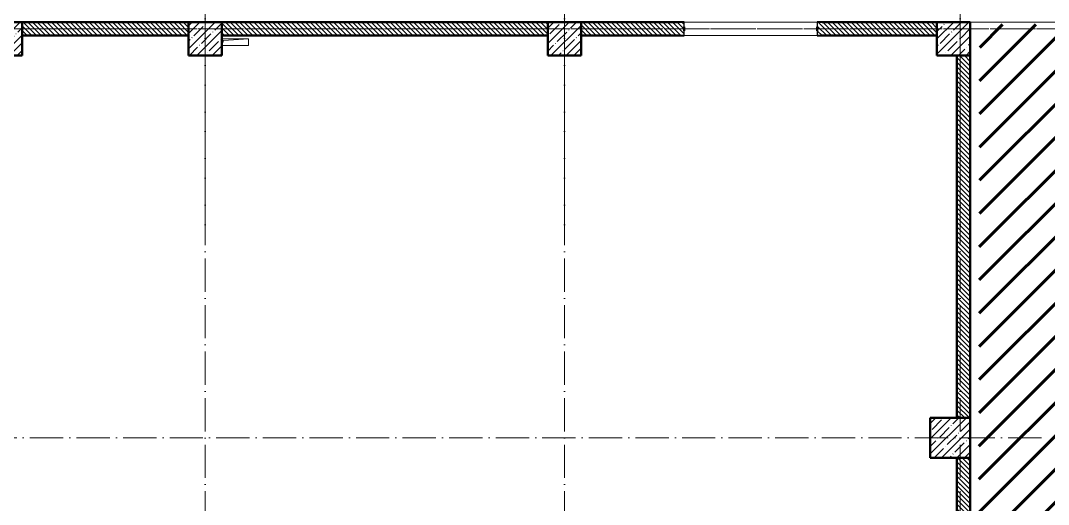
# Model space of a CAD drawing. Header units: millimetres. Extents: x -606178 to 312196, y -19338 to 632709.
# Drawn here: x -189926 to -174476, y 487475 to 494750 of the extents above; entities that cross this region are included whole.
import ezdxf

# ---------------------------------------------------------------- set-up
doc = ezdxf.new("R2010")
doc.units = ezdxf.units.MM
doc.linetypes.add('50_200_ШТРИХ_1Т_ш5_п1_п1_', pattern=[700, 500, -100, 0, -100])
for name, color, linetype, lineweight in [('6.4.1) Окр пт с инж. ПТ2.16', 3, 'Continuous', 60), ('A-FLOR-____-OTLN', 7, 'Continuous', 9), ('A-GENM-____-MCUT', 7, 'Continuous', 25), ('A-GENM-____-OTLN', 7, 'Continuous', 9), ('A-GENM-____-OTLN-1', 7, 'Continuous', 25), ('A-WALL-____-MCUT', 7, 'Continuous', 13), ('A-WALL-____-MCUT-2', 7, 'Continuous', 50), ('A-WALL-____-PATT-1', 7, 'Continuous', 9), ('I-WALL-____-OTLN', 7, 'Continuous', 9), ('S-COLS-____-MCUT', 7, 'Continuous', 50), ('S-COLS-____-OTLN', 7, 'Continuous', 9), ('S-GRID-____-OTLN-1', 7, '50_200_ШТРИХ_1Т_ш5_п1_п1_', 9)]:
    doc.layers.add(name, color=color, linetype=linetype, lineweight=lineweight)
pattern_1 = [(135, (-264901.3, 451794.26), (-35.35534, -35.35534), [])]
pattern_2 = [(45, (-89000, -42681.04), (-114.04925, 114.04925), []), (45, (-88885.95, -42681.04), (-114.04925, 114.04925), [201.613, -40.323, 3.353, -36.97])]
pattern_3 = [(45, (-77750, -42681.04), (-114.04925, 114.04925), []), (45, (-77635.95, -42681.04), (-114.04925, 114.04925), [201.613, -40.323, 3.353, -36.97])]
pattern_4 = [(45, (-83150, -42681.04), (-114.04925, 114.04925), []), (45, (-83035.95, -42681.04), (-114.04925, 114.04925), [201.613, -40.323, 3.353, -36.97])]
pattern_5 = [(45, (-74750, -42681.04), (-114.04925, 114.04925), []), (45, (-74635.95, -42681.04), (-114.04925, 114.04925), [201.613, -40.323, 3.353, -36.97])]
pattern_6 = [(135, (-264901.3, 451794.26), (-35.35534, -35.35534), [])]

# ---------------------------------------------------------------- blocks, each defined once
blk = doc.blocks.new('BSC_Колонна _Прямоугольная - 500х500-V32-АР1_План отверстий 2 этажа в осях 1-64_Ю-ЯЯ')
at = {"layer": 'S-COLS-____-OTLN'}
h = blk.add_hatch(dxfattribs=at)
h.set_pattern_fill('FP_42', color=256, style=0, pattern_type=2)
h.set_pattern_definition(pattern_2)
h.paths.add_polyline_path([(-250, -250), (250, -250), (250, 250), (-250, 250)], flags=0)
at = {"layer": 'S-COLS-____-MCUT'}
for p, q in [((250, 250), (-250, 250)), ((-250, 250), (-250, -250)), ((250, -250), (250, 250)), ((-250, -250), (250, -250))]:
    blk.add_line(p, q, dxfattribs=at)
blk = doc.blocks.new('BSC_Колонна _Прямоугольная - 500х500-V33-АР1_План отверстий 2 этажа в осях 1-64_Ю-ЯЯ')
at = {"layer": 'S-COLS-____-OTLN'}
h = blk.add_hatch(dxfattribs=at)
h.set_pattern_fill('FP_43', color=256, style=0, pattern_type=2)
h.set_pattern_definition(pattern_3)
h.paths.add_polyline_path([(-250, -250), (250, -250), (250, 250), (-250, 250)], flags=0)
at = {"layer": 'S-COLS-____-MCUT'}
for p, q in [((250, 250), (-250, 250)), ((-250, 250), (-250, -250)), ((250, -250), (250, 250)), ((-250, -250), (250, -250))]:
    blk.add_line(p, q, dxfattribs=at)
blk = doc.blocks.new('BSC_Колонна _Прямоугольная - 500х500-V34-АР1_План отверстий 2 этажа в осях 1-64_Ю-ЯЯ')
at = {"layer": 'S-COLS-____-OTLN'}
h = blk.add_hatch(dxfattribs=at)
h.set_pattern_fill('FP_44', color=256, style=0, pattern_type=2)
h.set_pattern_definition(pattern_4)
h.paths.add_polyline_path([(-250, -250), (250, -250), (250, 250), (-250, 250)], flags=0)
at = {"layer": 'S-COLS-____-MCUT'}
for p, q in [((250, 250), (-250, 250)), ((-250, 250), (-250, -250)), ((250, -250), (250, 250)), ((-250, -250), (250, -250))]:
    blk.add_line(p, q, dxfattribs=at)
blk = doc.blocks.new('BSC_Колонна _Прямоугольная - 500х500-V120-АР1_План отверстий 2 этажа в осях 1-64_Ю-ЯЯ')
at = {"layer": 'S-COLS-____-OTLN'}
h = blk.add_hatch(dxfattribs=at)
h.set_pattern_fill('FP_133', color=256, style=0, pattern_type=2)
h.set_pattern_definition(pattern_5)
h.paths.add_polyline_path([(-250, -250), (250, -250), (250, 250), (-250, 250), (-250, 14)], flags=0)
at = {"layer": 'S-COLS-____-MCUT'}
for p, q in [((250, 250), (-250, 250)), ((-250, 250), (-250, -250)), ((250, -250), (250, 250)), ((-250, -250), (250, -250))]:
    blk.add_line(p, q, dxfattribs=at)
blk = doc.blocks.new('Фахверк_СКБ_Уголок - 200_3380-28509457-АР1_План отверстий 2 этажа в осях 1-64_Ю-ЯЯ')
at = {"layer": 'A-GENM-____-MCUT'}
for p, q in [((200, 156), (125, 156)), ((125, 156), (125, 81)), ((200, 150), (200, 156)), ((125, 81), (131, 81)), ((131, 19), (125, 19)), ((125, 19), (125, -56)), ((131, 81), (131, 150)), ((131, 150), (200, 150)), ((131, -50), (131, 19)), ((125, -56), (200, -56)), ((200, -50), (131, -50)), ((200, -56), (200, -50))]:
    blk.add_line(p, q, dxfattribs=at)
blk = doc.blocks.new('154_Стойка_СКБ_Уголок - СМ-2180_200-28268025-АР1_План отверстий 2 этажа в осях 1-64_Ю-ЯЯ')
at = {"layer": 'A-GENM-____-MCUT'}
for p, q in [((125, 156), (125, 81)), ((200, 156), (125, 156)), ((200, 150), (200, 156)), ((125, 81), (131, 81)), ((131, 19), (125, 19)), ((125, 19), (125, -56)), ((131, 81), (131, 150)), ((131, 150), (200, 150)), ((131, -50), (131, 19)), ((125, -56), (200, -56)), ((200, -50), (131, -50)), ((200, -56), (200, -50))]:
    blk.add_line(p, q, dxfattribs=at)
blk = doc.blocks.new('AR_Отверстие прямоугольное _в плите_ - AR_Отверстие прямоугольное _в плите_-30511579-АР1_План отверстий 2 этажа в осях 1-64_Ю-ЯЯ')
at = {"layer": 'A-GENM-____-OTLN'}
for p, q in [((200, 50), (-200, 50)), ((-200, -50), (-175, 25)), ((-175, 25), (200, 50)), ((200, -50), (200, 50)), ((-200, -50), (200, -50))]:
    blk.add_line(p, q, dxfattribs=at)
blk = doc.blocks.new('BSC_Колонна _Прямоугольная - 500х500-25642906-АР1_План отверстий 2 этажа в осях 1-64_А-ГГ')
at = {"layer": 'S-COLS-____-OTLN'}
h = blk.add_hatch(dxfattribs=at)
h.set_pattern_fill('FP_35', color=256, style=0, pattern_type=2)
h.set_pattern_definition(pattern_2)
h.paths.add_polyline_path([(-250, -250), (250, -250), (250, 250), (-250, 250)], flags=0)
at = {"layer": 'S-COLS-____-MCUT'}
for p, q in [((250, 250), (-250, 250)), ((-250, 250), (-250, -250)), ((250, -250), (250, 250)), ((-250, -250), (250, -250))]:
    blk.add_line(p, q, dxfattribs=at)
blk = doc.blocks.new('BSC_Колонна _Прямоугольная - 600х600-26981669-АР1_План отверстий 2 этажа в осях 1-64_А-ГГ')
at = {"layer": 'S-COLS-____-OTLN'}
h = blk.add_hatch(dxfattribs=at)
h.set_pattern_fill('FP_41', color=256, style=0, pattern_type=2)
h.set_pattern_definition([(45, (-88950, -36681.04), (-114.04925, 114.04925), []), (45, (-88835.95, -36681.04), (-114.04925, 114.04925), [201.613, -40.323, 3.353, -36.97])])
h.paths.add_polyline_path([(-300, -300), (300, -300), (300, 300), (-300, 300)], flags=0)
at = {"layer": 'S-COLS-____-MCUT'}
for p, q in [((300, 300), (-300, 300)), ((-300, 300), (-300, -300)), ((300, -300), (300, 300)), ((-300, -300), (300, -300))]:
    blk.add_line(p, q, dxfattribs=at)
blk = doc.blocks.new('BSC_Колонна _Прямоугольная - 500х500-V16-АР1_План отверстий 2 этажа в осях 1-64_А-ГГ')
at = {"layer": 'S-COLS-____-OTLN'}
h = blk.add_hatch(dxfattribs=at)
h.set_pattern_fill('FP_45', color=256, style=0, pattern_type=2)
h.set_pattern_definition(pattern_3)
h.paths.add_polyline_path([(-250, -250), (250, -250), (250, 250), (-250, 250)], flags=0)
at = {"layer": 'S-COLS-____-MCUT'}
for p, q in [((250, 250), (-250, 250)), ((-250, 250), (-250, -250)), ((250, -250), (250, 250)), ((-250, -250), (250, -250))]:
    blk.add_line(p, q, dxfattribs=at)
blk = doc.blocks.new('BSC_Колонна _Прямоугольная - 500х500-V17-АР1_План отверстий 2 этажа в осях 1-64_А-ГГ')
at = {"layer": 'S-COLS-____-OTLN'}
h = blk.add_hatch(dxfattribs=at)
h.set_pattern_fill('FP_46', color=256, style=0, pattern_type=2)
h.set_pattern_definition(pattern_4)
h.paths.add_polyline_path([(-250, -250), (250, -250), (250, 250), (-250, 250)], flags=0)
at = {"layer": 'S-COLS-____-MCUT'}
for p, q in [((250, 250), (-250, 250)), ((-250, 250), (-250, -250)), ((250, -250), (250, 250)), ((-250, -250), (250, -250))]:
    blk.add_line(p, q, dxfattribs=at)
blk = doc.blocks.new('BSC_Колонна _Прямоугольная - 500х500-V124-АР1_План отверстий 2 этажа в осях 1-64_А-ГГ')
at = {"layer": 'S-COLS-____-OTLN'}
h = blk.add_hatch(dxfattribs=at)
h.set_pattern_fill('FP_154', color=256, style=0, pattern_type=2)
h.set_pattern_definition(pattern_5)
h.paths.add_polyline_path([(-250, -250), (250, -250), (250, 250), (-250, 250), (-250, 195)], flags=0)
at = {"layer": 'S-COLS-____-MCUT'}
for p, q in [((250, 250), (-250, 250)), ((-250, 250), (-250, -250)), ((250, -250), (250, 250)), ((-250, -250), (250, -250))]:
    blk.add_line(p, q, dxfattribs=at)
blk = doc.blocks.new('Фахверк_СКБ_Уголок - 200_3380-28509457-АР1_План отверстий 2 этажа в осях 1-64_А-ГГ')
at = {"layer": 'A-GENM-____-MCUT'}
for p, q in [((200, 156), (125, 156)), ((125, 156), (125, 81)), ((200, 150), (200, 156)), ((125, 81), (131, 81)), ((131, 19), (125, 19)), ((125, 19), (125, -56)), ((131, 81), (131, 150)), ((131, 150), (200, 150)), ((131, -50), (131, 19)), ((125, -56), (200, -56)), ((200, -50), (131, -50)), ((200, -56), (200, -50))]:
    blk.add_line(p, q, dxfattribs=at)
blk = doc.blocks.new('154_Стойка_СКБ_Уголок - СМ-2180_200-28268025-АР1_План отверстий 2 этажа в осях 1-64_А-ГГ')
at = {"layer": 'A-GENM-____-MCUT'}
for p, q in [((125, 156), (125, 81)), ((200, 156), (125, 156)), ((200, 150), (200, 156)), ((125, 81), (131, 81)), ((131, 19), (125, 19)), ((125, 19), (125, -56)), ((131, 81), (131, 150)), ((131, 150), (200, 150)), ((131, -50), (131, 19)), ((125, -56), (200, -56)), ((200, -50), (131, -50)), ((200, -56), (200, -50))]:
    blk.add_line(p, q, dxfattribs=at)
blk = doc.blocks.new('AR_Отверстие прямоугольное _в плите_ - AR_Отверстие прямоугольное _в плите_-30511579-АР1_План отверстий 2 этажа в осях 1-64_А-ГГ')
at = {"layer": 'A-GENM-____-OTLN'}
for p, q in [((200, 50), (-200, 50)), ((-200, -50), (-175, 25)), ((-175, 25), (200, 50)), ((200, -50), (200, 50)), ((-200, -50), (200, -50))]:
    blk.add_line(p, q, dxfattribs=at)

msp = doc.modelspace()

# ---------------------------------------------------------------- hatches: boundary and pattern name
at = {"layer": '6.4.1) Окр пт с инж. ПТ2.16'}
h = msp.add_hatch(dxfattribs=at)
h.set_pattern_fill('ANSI31', color=256, scale=111)
h.paths.add_polyline_path([(-171763.3011, 493763.3011), (-172313.3011, 493763.3011), (-172282.8065, 494690.3933), (-175508.8065, 494690.3933), (-175539.3011, 478087.3011), (-174939.3011, 478087.3011), (-174939.3011, 476875.3011), (-171763.3011, 476875.3011)])
h.paths.add_polyline_path([(-171763.3011, 476875.3011), (-174939.3011, 476875.3011), (-174924.1531, 474383.4251), (-175540.0709, 474375.3011), (-175539.3011, 471331.8405), (-175539.3011, 457987.3011), (-175039.3011, 457987.3011), (-175039.3011, 450237.3011), (-172099.3011, 450237.3011), (-172099.3011, 450487.3011), (-171763.3011, 476575.3011)])
at = {"layer": 'A-WALL-____-PATT-1'}
h = msp.add_hatch(dxfattribs=at)
h.set_pattern_fill('FP_6', color=256, style=0, pattern_type=2)
h.set_pattern_definition(pattern_1)
h.paths.add_polyline_path([(-189901.3011, 494525.3011), (-187401.3011, 494525.3011), (-187401.3011, 494725.3011), (-189901.3011, 494725.3011)], flags=0)
h = msp.add_hatch(dxfattribs=at)
h.set_pattern_fill('FP_6', color=256, style=0, pattern_type=2)
h.set_pattern_definition(pattern_6)
h.paths.add_polyline_path([(-188914.0263, 494525.3011), (-187401.3011, 494525.3011), (-187401.3011, 494725.3011), (-189901.3011, 494725.3011), (-189901.3011, 494525.3011), (-189797.7584, 494525.3011)], flags=0)
h = msp.add_hatch(dxfattribs=at)
h.set_pattern_fill('FP_6', color=256, style=0, pattern_type=2)
h.set_pattern_definition(pattern_1)
h.paths.add_polyline_path([(-182001.3011, 494525.3011), (-182001.3011, 494725.3011), (-186901.3011, 494725.3011), (-186901.3011, 494525.3011), (-183611.4515, 494525.3011)], flags=0)
h = msp.add_hatch(dxfattribs=at)
h.set_pattern_fill('FP_6', color=256, style=0, pattern_type=2)
h.set_pattern_definition(pattern_6)
h.paths.add_polyline_path([(-182001.3011, 494525.3011), (-182001.3011, 494725.3011), (-186901.3011, 494725.3011), (-186901.3011, 494525.3011), (-183611.6334, 494525.3011)], flags=0)
h = msp.add_hatch(dxfattribs=at)
h.set_pattern_fill('FP_6', color=256, style=0, pattern_type=2)
h.set_pattern_definition(pattern_1)
h.paths.add_polyline_path([(-176151.3011, 494525.3011), (-176151.3011, 494725.3011), (-177945.3011, 494725.3011), (-177945.3011, 494656.3011), (-177951.3011, 494656.3011), (-177951.3011, 494594.3011), (-177945.3011, 494594.3011), (-177945.3011, 494525.3011), (-176541.4488, 494525.3011)], flags=0)
h.paths.add_polyline_path([(-180076.4501, 494525.3011), (-179957.3011, 494526.0753), (-179957.3011, 494594.3011), (-179951.3011, 494594.3011), (-179951.3011, 494656.3011), (-179957.3011, 494656.3011), (-179957.3011, 494725.3011), (-181501.3011, 494725.3011), (-181501.3011, 494525.3011)], flags=0)
h = msp.add_hatch(dxfattribs=at)
h.set_pattern_fill('FP_6', color=256, style=0, pattern_type=2)
h.set_pattern_definition(pattern_6)
h.paths.add_polyline_path([(-176151.3011, 494525.3011), (-176151.3011, 494725.3011), (-177945.3011, 494725.3011), (-177945.3011, 494656.3011), (-177951.3011, 494656.3011), (-177951.3011, 494594.3011), (-177945.3011, 494594.3011), (-177945.3011, 494525.3011), (-176541.7763, 494525.3011)], flags=0)
h.paths.add_polyline_path([(-179957.3011, 494525.3011), (-179957.3011, 494594.3011), (-179951.3011, 494594.3011), (-179951.3011, 494656.3011), (-179957.3011, 494656.3011), (-179957.3011, 494725.3011), (-181501.3011, 494725.3011), (-181501.3011, 494525.3011), (-180026.3011, 494525.3011)], flags=0)
h = msp.add_hatch(dxfattribs=at)
h.set_pattern_fill('FP_6', color=256, style=0, pattern_type=2)
h.set_pattern_definition(pattern_1)
h.paths.add_polyline_path([(-175651.3011, 493275.3011), (-175651.3011, 494225.3011), (-175851.3011, 494225.3011), (-175851.3011, 493275.3011)], flags=0)
h = msp.add_hatch(dxfattribs=at)
h.set_pattern_fill('FP_6', color=256, style=0, pattern_type=2)
h.set_pattern_definition(pattern_6)
h.paths.add_polyline_path([(-175651.3011, 488775.3011), (-175651.3011, 494225.3011), (-175851.3011, 494225.3011), (-175851.3011, 488775.3011)], flags=0)
h = msp.add_hatch(dxfattribs=at)
h.set_pattern_fill('FP_6', color=256, style=0, pattern_type=2)
h.set_pattern_definition(pattern_6)
h.paths.add_polyline_path([(-175651.3011, 482775.3011), (-175651.3011, 488175.3011), (-175851.3011, 488175.3011), (-175851.3011, 482775.3011)], flags=0)

# ---------------------------------------------------------------- linework, layer by layer
at = {"layer": 'A-FLOR-____-OTLN'}
msp.add_line((-172201.3011, 494725.3011), (-175651.3011, 494725.3011), dxfattribs=at)
msp.add_line((-172201.3011, 494725.3011), (-175651.3011, 494725.3011), dxfattribs=at)
at = {"layer": 'A-WALL-____-MCUT'}
for p, q in [((-187401.3011, 494725.3011), (-189901.3011, 494725.3011)), ((-182001.3011, 494725.3011), (-186901.3011, 494725.3011)), ((-180026.3011, 494725.3011), (-181501.3011, 494725.3011)), ((-176151.3011, 494725.3011), (-177876.3011, 494725.3011)), ((-179951.3011, 494594.3011), (-179951.3011, 494656.3011)), ((-177951.3011, 494656.3011), (-177951.3011, 494594.3011)), ((-189901.3011, 494525.3011), (-187401.3011, 494525.3011)), ((-186901.3011, 494525.3011), (-182001.3011, 494525.3011)), ((-181501.3011, 494525.3011), (-180026.3011, 494525.3011)), ((-177876.3011, 494525.3011), (-176151.3011, 494525.3011)), ((-175851.3011, 494225.3011), (-175851.3011, 493275.3011)), ((-175651.3011, 493275.3011), (-175651.3011, 494225.3011))]:
    msp.add_line(p, q, dxfattribs=at)
at = {"layer": 'A-WALL-____-MCUT-2'}
for p, q in [((-187401.3011, 494725.3011), (-189901.3011, 494725.3011)), ((-182001.3011, 494725.3011), (-186901.3011, 494725.3011)), ((-180026.3011, 494725.3011), (-181501.3011, 494725.3011)), ((-176151.3011, 494725.3011), (-177876.3011, 494725.3011)), ((-179951.3011, 494594.3011), (-179951.3011, 494656.3011)), ((-177951.3011, 494656.3011), (-177951.3011, 494594.3011)), ((-189901.3011, 494525.3011), (-187401.3011, 494525.3011)), ((-186901.3011, 494525.3011), (-182001.3011, 494525.3011)), ((-181501.3011, 494525.3011), (-180026.3011, 494525.3011)), ((-177876.3011, 494525.3011), (-176151.3011, 494525.3011)), ((-175851.3011, 494225.3011), (-175851.3011, 488775.3011)), ((-175651.3011, 488775.3011), (-175651.3011, 494225.3011)), ((-175851.3011, 488175.3011), (-175851.3011, 482775.3011)), ((-175651.3011, 482775.3011), (-175651.3011, 488175.3011))]:
    msp.add_line(p, q, dxfattribs=at)
at = {"layer": 'I-WALL-____-OTLN'}
for p, q in [((-179951.3011, 494725.3011), (-177951.3011, 494725.3011)), ((-179951.3011, 494725.3011), (-177951.3011, 494725.3011)), ((-177951.3011, 494525.3011), (-179951.3011, 494525.3011)), ((-177951.3011, 494525.3011), (-179951.3011, 494525.3011))]:
    msp.add_line(p, q, dxfattribs=at)
at = {"layer": 'S-GRID-____-OTLN-1'}
for p, q in [((-187151.3011, 542687.1106), (-187151.3011, 491375.8881)), ((-181751.3011, 542687.1106), (-181751.3011, 491375.8881)), ((-175801.3011, 542687.1106), (-175801.3011, 491375.8881)), ((-187151.3011, 501675.2188), (-187151.3011, 460364.1588)), ((-181751.3011, 501675.2188), (-181751.3011, 463616.9934)), ((-175801.3011, 501675.2188), (-175801.3011, 447311.6528)), ((-197574.5306, 494625.3011), (-160826.8945, 494625.3011)), ((-195656.6634, 494625.3011), (-160826.8945, 494625.3011)), ((-174582.5138, 488475.3011), (-197574.5306, 488475.3011))]:
    msp.add_line(p, q, dxfattribs=at)

# ---------------------------------------------------------------- block references
at = {"layer": 'A-GENM-____-OTLN'}
for name in ['AR_Отверстие прямоугольное _в плите_ - AR_Отверстие прямоугольное _в плите_-30511579-АР1_План отверстий 2 этажа в осях 1-64_Ю-ЯЯ', 'AR_Отверстие прямоугольное _в плите_ - AR_Отверстие прямоугольное _в плите_-30511579-АР1_План отверстий 2 этажа в осях 1-64_А-ГГ']:
    msp.add_blockref(name, (-186701.3011, 494425.3011), dxfattribs=at)
at = {"layer": 'A-GENM-____-OTLN-1', "rotation": 180}
for name in ['Фахверк_СКБ_Уголок - 200_3380-28509457-АР1_План отверстий 2 этажа в осях 1-64_Ю-ЯЯ', 'Фахверк_СКБ_Уголок - 200_3380-28509457-АР1_План отверстий 2 этажа в осях 1-64_А-ГГ']:
    msp.add_blockref(name, (-179826.3011, 494675.3011), dxfattribs=at)
at = {"layer": 'A-GENM-____-OTLN-1'}
for name in ['154_Стойка_СКБ_Уголок - СМ-2180_200-28268025-АР1_План отверстий 2 этажа в осях 1-64_Ю-ЯЯ', '154_Стойка_СКБ_Уголок - СМ-2180_200-28268025-АР1_План отверстий 2 этажа в осях 1-64_А-ГГ']:
    msp.add_blockref(name, (-178076.3011, 494575.3011), dxfattribs=at)
at = {"layer": 'S-COLS-____-OTLN'}
for name, p in [('BSC_Колонна _Прямоугольная - 500х500-V120-АР1_План отверстий 2 этажа в осях 1-64_Ю-ЯЯ', (-190151.3011, 494475.3011)), ('BSC_Колонна _Прямоугольная - 500х500-V124-АР1_План отверстий 2 этажа в осях 1-64_А-ГГ', (-190151.3011, 494475.3011)), ('BSC_Колонна _Прямоугольная - 500х500-V33-АР1_План отверстий 2 этажа в осях 1-64_Ю-ЯЯ', (-187151.3011, 494475.3011)), ('BSC_Колонна _Прямоугольная - 500х500-V16-АР1_План отверстий 2 этажа в осях 1-64_А-ГГ', (-187151.3011, 494475.3011)), ('BSC_Колонна _Прямоугольная - 500х500-V34-АР1_План отверстий 2 этажа в осях 1-64_Ю-ЯЯ', (-181751.3011, 494475.3011)), ('BSC_Колонна _Прямоугольная - 500х500-V17-АР1_План отверстий 2 этажа в осях 1-64_А-ГГ', (-181751.3011, 494475.3011)), ('BSC_Колонна _Прямоугольная - 500х500-V32-АР1_План отверстий 2 этажа в осях 1-64_Ю-ЯЯ', (-175901.3011, 494475.3011)), ('BSC_Колонна _Прямоугольная - 500х500-25642906-АР1_План отверстий 2 этажа в осях 1-64_А-ГГ', (-175901.3011, 494475.3011)), ('BSC_Колонна _Прямоугольная - 600х600-26981669-АР1_План отверстий 2 этажа в осях 1-64_А-ГГ', (-175951.3011, 488475.3011))]:
    msp.add_blockref(name, p, dxfattribs=at)

doc.saveas('drawing.dxf')
